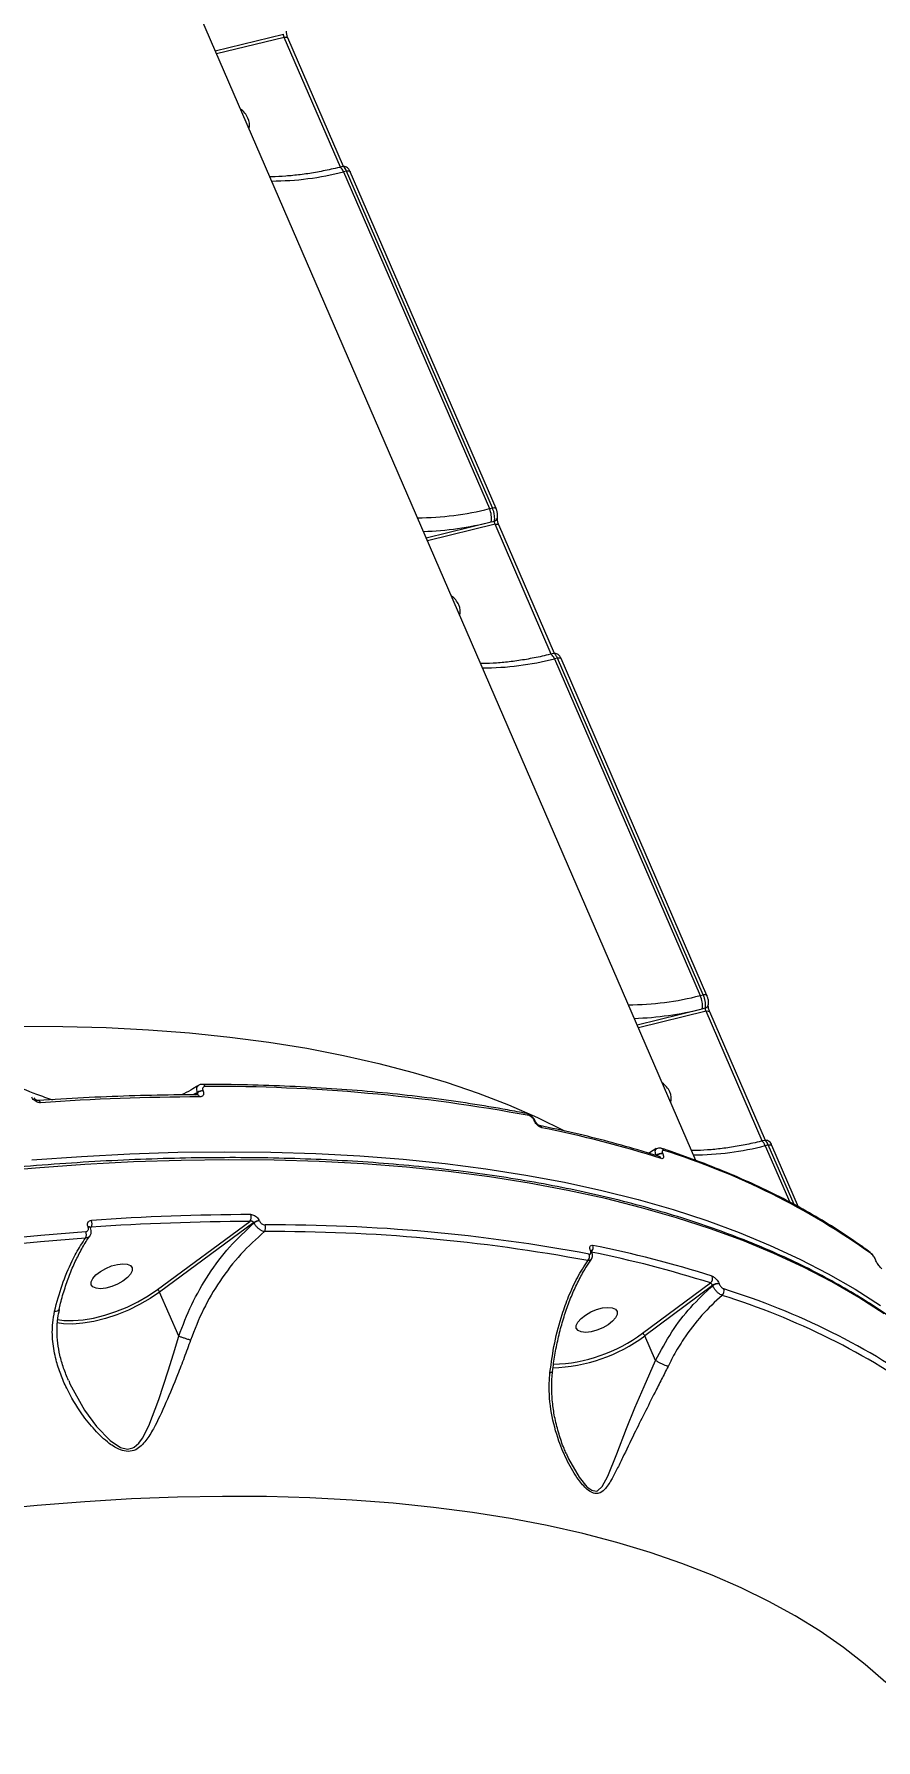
# Model space of a CAD drawing. Header units: millimetres. Extents: x -9609 to 9022, y -7175 to 8108.
# Drawn here: x -4349.9 to -4178.7, y 4529.7 to 4876.7 of the extents above; entities that cross this region are included whole.
import ezdxf

# ---------------------------------------------------------------- set-up
doc = ezdxf.new("R2010")
doc.units = ezdxf.units.MM
for name, color, linetype in [('DIKOM_ОБЪЕКТ', 7, 'Continuous'), ('DIKOM_РАЗМЕР_ЗОНА', 7, 'Continuous'), ('DIKOM_РАЗМЕР_ОБЪЕКТА', 7, 'Continuous')]:
    doc.layers.add(name, color=color, linetype=linetype)
doc.styles.add('style1', font='arial.ttf', dxfattribs={"width": 0.8})
doc.dimstyles.new('1-50', dxfattribs={"dimtxt": 300, "dimasz": 200, "dimexe": 100, "dimexo": 0, "dimgap": 100, "dimtad": 1, "dimtxsty": 'style1', "dimcen": 200, "dimclrd": 7, "dimclre": 7, "dimclrt": 7, "dimadec": 1, "dimazin": 2, "dimtfac": 1, "dimtmove": 0, "dimatfit": 2, "dimfxl": 0, "dimlwd": 25, "dimlwe": 18, "dimarcsym": 0})

# ---------------------------------------------------------------- blocks, each defined once
blk = doc.blocks.new('*D10')
at = {"layer": 'Defpoints', "color": 0, "transparency": 16777216}
for p in [(-405.54, 6589.16), (-8044.66, -3492.79), (424.09, -3492.79)]:
    blk.add_point(p, dxfattribs=at)
at = {"layer": 'DIKOM_РАЗМЕР_ОБЪЕКТА', "color": 7, "lineweight": 18, "transparency": 16777216}
for p, q in [((-405.54, 6589.16), (-8144.66, 6589.16)), ((424.09, -3492.79), (-8144.66, -3492.79))]:
    blk.add_line(p, q, dxfattribs=at)
at = {"layer": 'DIKOM_РАЗМЕР_ОБЪЕКТА', "color": 7, "lineweight": 25, "transparency": 16777216}
blk.add_line((-8044.66, 6389.16), (-8044.66, -3292.79), dxfattribs=at)
at = {"layer": 'DIKOM_РАЗМЕР_ОБЪЕКТА', "color": 7, "transparency": 16777216}
for points in [[(-8077.99, 6389.16), (-8011.32, 6389.16), (-8044.66, 6589.16)], [(-8077.99, -3292.79), (-8011.32, -3292.79), (-8044.66, -3492.79)]]:
    blk.add_solid(points, dxfattribs=at)
at = {"layer": 'DIKOM_РАЗМЕР_ОБЪЕКТА', "color": 7, "transparency": 16777216, "insert": (-8297.83, 1541.5), "char_height": 300, "attachment_point": 5, "rotation": 90, "style": 'style1'}
blk.add_mtext('10100', dxfattribs=at)
blk = doc.blocks.new('*D13')
at = {"layer": 'Defpoints', "color": 0, "transparency": 16777216}
for p in [(-4933.28, 8107.63), (-9158.98, -4977.79), (-1652.91, -4977.79)]:
    blk.add_point(p, dxfattribs=at)
at = {"layer": 'DIKOM_РАЗМЕР_ЗОНА', "color": 7, "lineweight": 18, "transparency": 16777216}
for p, q in [((-4933.28, 8107.63), (-9258.98, 8107.63)), ((-1652.91, -4977.79), (-9258.98, -4977.79))]:
    blk.add_line(p, q, dxfattribs=at)
at = {"layer": 'DIKOM_РАЗМЕР_ЗОНА', "color": 7, "lineweight": 25, "transparency": 16777216}
blk.add_line((-9158.98, 7907.63), (-9158.98, -4777.79), dxfattribs=at)
at = {"layer": 'DIKOM_РАЗМЕР_ЗОНА', "color": 7, "transparency": 16777216}
for points in [[(-9192.32, 7907.63), (-9125.65, 7907.63), (-9158.98, 8107.63)], [(-9192.32, -4777.79), (-9125.65, -4777.79), (-9158.98, -4977.79)]]:
    blk.add_solid(points, dxfattribs=at)
at = {"layer": 'DIKOM_РАЗМЕР_ЗОНА', "color": 7, "transparency": 16777216, "insert": (-9412.26, 1541.5), "char_height": 300, "attachment_point": 5, "rotation": 90, "style": 'style1'}
blk.add_mtext('13100', dxfattribs=at)

msp = doc.modelspace()

# ---------------------------------------------------------------- linework, layer by layer
at = {"layer": 'DIKOM_ОБЪЕКТ', "color": 7, "linetype": 'Continuous', "lineweight": 15}
for p, q in [((-4215.329, 4647.595), (-4331.766, 4916.454)), ((-4313.063, 4873.267), (-4299.191, 4876.669)), ((-4299.048, 4876.01), (-4312.791, 4872.639)), ((-4287.616, 4849.613), (-4299.048, 4876.01)), ((-4286.978, 4849.747), (-4298.3, 4875.889)), ((-4287.174, 4849.722), (-4287.8, 4849.568)), ((-4286.377, 4848.81), (-4286.983, 4848.661)), ((-4286.983, 4848.661), (-4257.317, 4780.161)), ((-4256.711, 4780.31), (-4286.377, 4848.81)), ((-4255.964, 4780.189), (-4285.63, 4848.69)), ((-4270.172, 4774.23), (-4256.943, 4777.475)), ((-4257.317, 4780.161), (-4256.711, 4780.31)), ((-4256.943, 4777.475), (-4256.301, 4777.632)), ((-4255.964, 4780.189), (-4255.959, 4780.178)), ((-4256.157, 4776.973), (-4269.9, 4773.603)), ((-4244.725, 4750.577), (-4256.157, 4776.973)), ((-4244.088, 4750.71), (-4255.409, 4776.853)), ((-4244.283, 4750.685), (-4244.91, 4750.532)), ((-4243.487, 4749.773), (-4244.092, 4749.625)), ((-4244.092, 4749.625), (-4214.426, 4681.124)), ((-4213.82, 4681.273), (-4243.487, 4749.773)), ((-4213.073, 4681.153), (-4242.739, 4749.653)), ((-4214.426, 4681.124), (-4213.82, 4681.273)), ((-4213.073, 4681.153), (-4213.068, 4681.141)), ((-4227.281, 4675.194), (-4214.052, 4678.438)), ((-4213.266, 4677.936), (-4227.01, 4674.566)), ((-4214.052, 4678.438), (-4213.41, 4678.596)), ((-4201.834, 4651.54), (-4213.266, 4677.936)), ((-4201.197, 4651.673), (-4212.519, 4677.816)), ((-4316.675, 4661.415), (-4317.596, 4660.934)), ((-4317.206, 4660.937), (-4316.647, 4661.349)), ((-4316.647, 4661.349), (-4316.675, 4661.415)), ((-4315.571, 4661.81), (-4315.542, 4661.744)), ((-4248.212, 4655.686), (-4248.24, 4655.752)), ((-4247.977, 4655.534), (-4248.005, 4655.599)), ((-4201.393, 4651.648), (-4202.018, 4651.495)), ((-4200.596, 4650.737), (-4201.202, 4650.588)), ((-4201.202, 4650.588), (-4196.213, 4639.071)), ((-4195.338, 4638.596), (-4200.596, 4650.737)), ((-4194.43, 4638.104), (-4199.848, 4650.616)), ((-4222.065, 4648.975), (-4222.045, 4648.929)), ((-4324.846, 4621.304), (-4306.026, 4635.181)), ((-4304.105, 4635.334), (-4304.076, 4635.269)), ((-4338.929, 4634.02), (-4338.948, 4634.066)), ((-4338.451, 4633.856), (-4338.471, 4633.902)), ((-4338.331, 4634.003), (-4338.456, 4633.852)), ((-4305.209, 4634.939), (-4324.377, 4620.806)), ((-4305.181, 4634.873), (-4305.209, 4634.939)), ((-4236.746, 4629.211), (-4236.774, 4629.277)), ((-4236.511, 4629.058), (-4236.539, 4629.124)), ((-4178.79, 4627.344), (-4178.827, 4627.429)), ((-4178.721, 4627.259), (-4178.758, 4627.344)), ((-4226.199, 4612.428), (-4212.379, 4622.671)), ((-4211.938, 4622.152), (-4225.729, 4611.931)), ((-4211.919, 4622.107), (-4211.938, 4622.152)), ((-4210.608, 4622.519), (-4210.588, 4622.474)), ((-4320.485, 4611.821), (-4324.377, 4620.806)), ((-4223.543, 4606.885), (-4225.729, 4611.931))]:
    msp.add_line(p, q, dxfattribs=at)
at = {"layer": 'DIKOM_ОБЪЕКТ', "color": 7, "linetype": 'Continuous', "lineweight": 15, "flags": 128}
for points in [[(-4299.048, 4876.01), (-4298.876, 4876.043), (-4298.716, 4876.056), (-4298.575, 4876.049), (-4298.457, 4876.021), (-4298.368, 4875.973), (-4298.31, 4875.908), (-4298.3, 4875.889)], [(-4286.983, 4848.661), (-4287.129, 4848.964), (-4287.283, 4849.214), (-4287.438, 4849.404), (-4287.588, 4849.525), (-4287.729, 4849.574), (-4287.8, 4849.568)], [(-4286.377, 4848.81), (-4286.206, 4848.843), (-4286.047, 4848.857), (-4285.906, 4848.849), (-4285.789, 4848.822), (-4285.699, 4848.775), (-4285.64, 4848.71), (-4285.63, 4848.69)], [(-4256.711, 4780.31), (-4256.54, 4780.343), (-4256.381, 4780.356), (-4256.24, 4780.349), (-4256.122, 4780.321), (-4256.033, 4780.274), (-4255.974, 4780.21), (-4255.964, 4780.189)], [(-4256.157, 4776.973), (-4255.985, 4777.006), (-4255.825, 4777.02), (-4255.684, 4777.012), (-4255.567, 4776.984), (-4255.477, 4776.937), (-4255.419, 4776.871), (-4255.409, 4776.853)], [(-4244.092, 4749.625), (-4244.238, 4749.927), (-4244.392, 4750.178), (-4244.547, 4750.367), (-4244.698, 4750.489), (-4244.838, 4750.537), (-4244.909, 4750.532)], [(-4243.487, 4749.773), (-4243.315, 4749.807), (-4243.156, 4749.82), (-4243.015, 4749.813), (-4242.898, 4749.785), (-4242.808, 4749.738), (-4242.749, 4749.674), (-4242.739, 4749.653)], [(-4213.82, 4681.273), (-4213.649, 4681.306), (-4213.49, 4681.32), (-4213.349, 4681.312), (-4213.232, 4681.285), (-4213.142, 4681.238), (-4213.083, 4681.173), (-4213.073, 4681.153)], [(-4213.266, 4677.936), (-4213.094, 4677.97), (-4212.935, 4677.983), (-4212.794, 4677.975), (-4212.676, 4677.947), (-4212.587, 4677.9), (-4212.528, 4677.835), (-4212.519, 4677.816)], [(-4353.032, 4674.9), (-4344.052, 4674.856), (-4335.263, 4674.612), (-4326.675, 4674.167), (-4318.294, 4673.523), (-4310.129, 4672.679), (-4302.187, 4671.636), (-4294.475, 4670.396), (-4287.002, 4668.959), (-4279.773, 4667.327), (-4272.795, 4665.502), (-4266.075, 4663.484), (-4259.62, 4661.277), (-4253.435, 4658.881), (-4247.525, 4656.3), (-4242.069, 4653.624)], [(-4350.351, 4647.693), (-4340.302, 4648.409), (-4330.414, 4648.927), (-4320.693, 4649.245), (-4311.148, 4649.364), (-4301.787, 4649.283), (-4292.619, 4649.002), (-4283.649, 4648.521), (-4274.887, 4647.842), (-4266.34, 4646.964), (-4258.014, 4645.888), (-4249.917, 4644.616), (-4242.056, 4643.148), (-4234.437, 4641.485), (-4227.067, 4639.629), (-4219.951, 4637.582), (-4213.097, 4635.344), (-4206.509, 4632.919), (-4200.193, 4630.308), (-4194.155, 4627.514), (-4188.4, 4624.537), (-4182.931, 4621.382), (-4177.755, 4618.051)], [(-4201.202, 4650.588), (-4201.348, 4650.89), (-4201.501, 4651.141), (-4201.656, 4651.331), (-4201.807, 4651.452), (-4201.947, 4651.5), (-4202.018, 4651.495)], [(-4200.596, 4650.737), (-4200.424, 4650.77), (-4200.265, 4650.783), (-4200.124, 4650.776), (-4200.007, 4650.748), (-4199.918, 4650.701), (-4199.859, 4650.637), (-4199.848, 4650.616)], [(-4177.04, 4616.401), (-4182.216, 4619.732), (-4187.685, 4622.887), (-4193.44, 4625.863), (-4199.478, 4628.658), (-4205.794, 4631.269), (-4212.382, 4633.694), (-4219.237, 4635.931), (-4226.352, 4637.978), (-4233.722, 4639.834), (-4241.341, 4641.497), (-4249.202, 4642.965), (-4257.299, 4644.238), (-4265.625, 4645.313), (-4274.173, 4646.191), (-4282.934, 4646.871), (-4291.904, 4647.351), (-4301.072, 4647.632), (-4310.433, 4647.713), (-4319.978, 4647.595), (-4329.699, 4647.276), (-4339.587, 4646.759), (-4349.636, 4646.042), (-4359.835, 4645.128)], [(-4415.63, 4622.735), (-4405.771, 4624.589), (-4395.994, 4626.287), (-4386.304, 4627.828), (-4376.708, 4629.209), (-4367.213, 4630.431), (-4357.826, 4631.493), (-4348.552, 4632.393), (-4339.399, 4633.132)], [(-4339.448, 4631.788), (-4348.581, 4631.051), (-4357.834, 4630.153), (-4367.201, 4629.094), (-4376.675, 4627.874), (-4386.25, 4626.496), (-4395.918, 4624.959), (-4405.674, 4623.265), (-4415.511, 4621.414)], [(-4330.937, 4623.744), (-4331.836, 4623.044), (-4332.92, 4622.424), (-4334.103, 4621.935), (-4335.288, 4621.615), (-4336.38, 4621.491), (-4337.289, 4621.573), (-4337.943, 4621.854), (-4338.288, 4622.311), (-4338.297, 4622.908), (-4337.968, 4623.596), (-4337.328, 4624.319), (-4336.429, 4625.018), (-4335.345, 4625.638), (-4334.162, 4626.127), (-4332.977, 4626.447), (-4331.885, 4626.571), (-4330.976, 4626.489), (-4330.322, 4626.208), (-4329.977, 4625.751), (-4329.968, 4625.154), (-4330.297, 4624.467), (-4330.937, 4623.744)], [(-4345.183, 4615.252), (-4343.838, 4615.054), (-4341.993, 4615.003), (-4339.963, 4615.163), (-4337.797, 4615.531), (-4335.546, 4616.097), (-4333.261, 4616.849), (-4330.997, 4617.769), (-4328.806, 4618.835), (-4326.74, 4620.022), (-4324.846, 4621.304)], [(-4324.377, 4620.806), (-4326.329, 4619.485), (-4328.46, 4618.26), (-4330.72, 4617.161), (-4333.055, 4616.212), (-4335.411, 4615.437), (-4337.733, 4614.853), (-4339.967, 4614.474), (-4342.059, 4614.308), (-4343.963, 4614.361), (-4345.197, 4614.534)], [(-4232.289, 4614.868), (-4233.187, 4614.169), (-4234.272, 4613.549), (-4235.455, 4613.06), (-4236.64, 4612.74), (-4237.732, 4612.616), (-4238.641, 4612.698), (-4239.295, 4612.979), (-4239.64, 4613.436), (-4239.649, 4614.033), (-4239.32, 4614.72), (-4238.68, 4615.443), (-4237.782, 4616.143), (-4236.697, 4616.763), (-4235.514, 4617.252), (-4234.329, 4617.572), (-4233.237, 4617.696), (-4232.328, 4617.614), (-4231.674, 4617.333), (-4231.329, 4616.876), (-4231.321, 4616.279), (-4231.65, 4615.591), (-4232.289, 4614.868)], [(-4342.877, 4602.826), (-4342.646, 4602.176), (-4339.643, 4596.761), (-4337.236, 4593.469), (-4334.416, 4590.592), (-4332.337, 4589.225), (-4330.921, 4588.876), (-4329.835, 4589.099), (-4329.572, 4589.235), (-4328.613, 4590.053), (-4327.842, 4591.118), (-4326.583, 4593.596), (-4324.531, 4598.954), (-4322.634, 4604.764), (-4321.543, 4608.26), (-4320.484, 4611.818), (-4320.484, 4611.819), (-4320.484, 4611.819)], [(-4241.681, 4588.055), (-4241.223, 4586.921), (-4239.083, 4583.144), (-4237.468, 4581.181), (-4236.498, 4580.487), (-4235.606, 4580.332), (-4235.595, 4580.334), (-4235.35, 4580.4), (-4234.367, 4581.244), (-4233.217, 4583.385), (-4231.407, 4587.942), (-4229.446, 4593.096), (-4227.738, 4597.272), (-4225.865, 4601.627), (-4224.706, 4604.248), (-4223.541, 4606.878), (-4223.54, 4606.88), (-4223.54, 4606.88)], [(-4176.728, 4541.404), (-4180.876, 4545.044), (-4185.328, 4548.515), (-4190.081, 4551.813), (-4195.131, 4554.937), (-4200.472, 4557.882), (-4206.1, 4560.647), (-4212.01, 4563.228), (-4218.195, 4565.624), (-4224.65, 4567.831), (-4231.37, 4569.849), (-4238.347, 4571.674), (-4245.577, 4573.306), (-4253.05, 4574.743), (-4260.761, 4575.983), (-4268.704, 4577.026), (-4276.869, 4577.87), (-4285.249, 4578.514), (-4293.838, 4578.959), (-4302.626, 4579.203), (-4311.606, 4579.247), (-4320.77, 4579.09), (-4330.107, 4578.732), (-4339.612, 4578.174), (-4349.273, 4577.417), (-4359.082, 4576.46)]]:
    msp.add_lwpolyline(points, dxfattribs=at)
at = {"layer": 'DIKOM_ОБЪЕКТ', "color": 7, "linetype": 'Continuous', "lineweight": 15}
for centre, radius, start, end in [((-4310.861, 4857.476), 4.927, 25.48666, 53.68695), ((-4309.547, 4858.193), 3.434, 347.03972, 24.115), ((-4301.723, 4905.796), 59.005, 270.12323, 284.46632), ((-4272.057, 4837.297), 59.007, 270.12298, 284.46609), ((-4272.713, 4839.046), 63.559, 271.78809, 284.36647), ((-4261.446, 4778.216), 4.564, 350.64872, 25.21653), ((-4256.481, 4778.436), 0.823, 282.63027, 343.47136), ((-4267.612, 4758.735), 4.478, 24.03851, 55.1351), ((-4266.675, 4759.154), 3.451, 347.14673, 24.0326), ((-4258.833, 4806.765), 59.011, 270.12367, 284.46586), ((-4229.167, 4738.263), 59.01, 270.12336, 284.46571), ((-4218.552, 4679.18), 4.561, 350.63483, 25.23077), ((-4229.821, 4739.999), 63.548, 271.78723, 284.36782), ((-4213.589, 4679.398), 0.823, 282.5909, 343.51073), ((-4315.714, 4662.445), 0.612, 16.44672, 83.76432), ((-4224.663, 4659.747), 4.405, 23.77451, 55.3991), ((-4349.172, 4659.184), 0.578, 14.02818, 85.07695), ((-4314.468, 4167.593), 492.915, 90.20467, 93.972), ((-4316.83, 4660.315), 0.63, 17.5559, 82.8098), ((-4315.471, 4659.789), 2.024, 92.84783, 126.54129), ((-4315.442, 4659.723), 2.024, 92.84783, 126.54129), ((-4313.169, 4315.28), 347.343, 79.39513, 90.3229), ((-4223.779, 4660.118), 3.446, 347.12276, 24.05688), ((-4249.895, 4656.447), 0.693, 20.58797, 76.59015), ((-4248.265, 4655.456), 0.297, 29.35284, 85.07334), ((-4248.236, 4655.393), 0.294, 27.77435, 85.33339), ((-4247.32, 4654.004), 0.692, 20.57327, 77.30497), ((-4291.844, 4429.212), 229.524, 72.37787, 78.64987), ((-4222.535, 4649.348), 0.728, 21.82995, 71.01453), ((-4266.16, 4507.902), 148.48, 54.35604, 72.64088), ((-4215.942, 4707.725), 59.007, 270.12353, 284.46601), ((-4222.305, 4647.25), 1.741, 82.08453, 128.7825), ((-4222.285, 4647.206), 1.739, 82.05858, 128.80845), ((-4223.032, 4647.696), 0.726, 21.72938, 71.03152), ((-4339.602, 4634.777), 1.488, 328.6495, 24.34774), ((-4304.27, 4143.483), 491.701, 90.20455, 93.97217), ((-4304.104, 4143.688), 492.886, 90.2045, 93.97211), ((-4307.128, 4636.014), 1.382, 322.91185, 23.74375), ((-4304.004, 4633.313), 2.024, 92.85259, 126.53654), ((-4303.976, 4633.247), 2.024, 92.84783, 126.54129), ((-4340.8, 4632.51), 1.533, 331.90033, 23.91257), ((-4338.833, 4633.625), 0.456, 37.01679, 104.62187), ((-4338.814, 4633.576), 0.459, 37.6919, 104.47599), ((-4304.221, 4633.904), 1.404, 325.69892, 23.29691), ((-4301.108, 4286.535), 346.583, 79.39526, 90.32289), ((-4300.975, 4287.109), 347.355, 79.39532, 90.32279), ((-4238.193, 4628.072), 1.232, 314.79874, 21.88283), ((-4236.798, 4628.983), 0.295, 27.85618, 85.22569), ((-4236.77, 4628.916), 0.296, 28.86391, 85.26044), ((-4281.682, 4404.508), 228.906, 72.37677, 78.65066), ((-4237.458, 4629.856), 1.238, 319.91991, 21.68814), ((-4281.462, 4405.34), 229.46, 72.37713, 78.65088), ((-4180.355, 4628.256), 0.785, 23.16405, 53.17965), ((-4178.925, 4627.28), 0.179, 21.78995, 56.83798), ((-4178.915, 4627.172), 0.213, 22.9624, 54.05807), ((-4325.237, 4620.464), 0.926, 21.68361, 65.03315), ((-4213.08, 4623.605), 1.168, 306.9075, 21.42467), ((-4210.848, 4620.796), 1.74, 82.07017, 128.79209), ((-4210.828, 4620.75), 1.741, 82.07851, 128.78851), ((-4210.754, 4621.035), 1.169, 310.17198, 21.28406), ((-4253.966, 4479.74), 148.483, 54.35622, 72.64069), ((-4254.2, 4478.742), 148.148, 54.35566, 72.64101), ((-4245.208, 4637.837), 32.412, 271.34772, 306.9399), ((-4245.194, 4637.845), 31.731, 271.62679, 306.77242)]:
    msp.add_arc(centre, radius, start, end, dxfattribs=at)
for points, knots in [([(-4299.048, 4876.01), (-4299.067, 4876.059), (-4299.107, 4876.157), (-4299.154, 4876.323), (-4299.185, 4876.479), (-4299.197, 4876.598), (-4299.193, 4876.649), (-4299.191, 4876.669)], [0, 0, 0, 0, 0.2140431, 0.4281348, 0.6427544, 0.8578692, 1, 1, 1, 1]), ([(-4298.3, 4875.893), (-4298.306, 4875.905), (-4298.345, 4875.989), (-4298.425, 4876.217), (-4298.516, 4876.55), (-4298.571, 4876.872), (-4298.589, 4877.098), (-4298.584, 4877.226), (-4298.581, 4877.24), (-4298.58, 4877.246)], [0, 0, 0, 0, 0.0301292, 0.2066372, 0.4052985, 0.6112384, 0.7728366, 0.8981259, 1, 1, 1, 1]), ([(-4287.8, 4849.568), (-4288.37, 4849.433), (-4290.024, 4849.039), (-4292.708, 4848.512), (-4295.801, 4848.045), (-4298.756, 4847.76), (-4300.801, 4847.654), (-4301.832, 4847.663), (-4301.975, 4847.664)], [0, 0, 0, 0, 0.1125415, 0.3264678, 0.5400757, 0.7532322, 0.9658224, 1, 1, 1, 1]), ([(-4285.634, 4848.683), (-4285.713, 4848.852), (-4285.858, 4849.16), (-4286.162, 4849.497), (-4286.537, 4849.71), (-4286.897, 4849.782), (-4287.099, 4849.724), (-4287.17, 4849.703)], [0, 0, 0, 0, 0.274446, 0.5026539, 0.7063513, 0.8968725, 1, 1, 1, 1]), ([(-4286.377, 4848.81), (-4286.431, 4848.927), (-4286.568, 4849.221), (-4286.803, 4849.554), (-4287.025, 4849.743), (-4287.13, 4849.708), (-4287.168, 4849.695)], [0, 0, 0, 0, 0.2026973, 0.5120242, 0.821557, 1, 1, 1, 1]), ([(-4256.301, 4777.632), (-4256.282, 4777.716), (-4256.234, 4777.928), (-4256.234, 4778.415), (-4256.318, 4779.048), (-4256.48, 4779.719), (-4256.634, 4780.113), (-4256.711, 4780.31)], [0, 0, 0, 0, 0.14170977, 0.35638591, 0.57094439, 0.78546282, 1, 1, 1, 1]), ([(-4256.157, 4776.973), (-4256.177, 4777.022), (-4256.216, 4777.121), (-4256.263, 4777.287), (-4256.295, 4777.443), (-4256.306, 4777.561), (-4256.302, 4777.612), (-4256.301, 4777.632)], [0, 0, 0, 0, 0.2139235, 0.4282052, 0.6428435, 0.8579189, 1, 1, 1, 1]), ([(-4255.765, 4779.57), (-4255.781, 4779.649), (-4255.827, 4779.864), (-4255.916, 4780.053), (-4255.972, 4780.173)], [0, 0, 0, 0, 0.3626617, 1, 1, 1, 1]), ([(-4255.692, 4778.203), (-4255.669, 4778.329), (-4255.61, 4778.652), (-4255.646, 4779.115), (-4255.735, 4779.455), (-4255.765, 4779.57)], [0, 0, 0, 0, 0.2970724, 0.7618261, 1, 1, 1, 1]), ([(-4255.409, 4776.856), (-4255.415, 4776.868), (-4255.456, 4776.952), (-4255.534, 4777.18), (-4255.625, 4777.513), (-4255.681, 4777.835), (-4255.698, 4778.062), (-4255.694, 4778.189), (-4255.691, 4778.203), (-4255.689, 4778.21)], [0, 0, 0, 0, 0.0301936, 0.2067032, 0.405282, 0.6112537, 0.7728208, 0.8981318, 1, 1, 1, 1]), ([(-4244.91, 4750.532), (-4245.479, 4750.396), (-4247.133, 4750.002), (-4249.817, 4749.475), (-4252.91, 4749.008), (-4255.865, 4748.723), (-4257.91, 4748.618), (-4258.941, 4748.626), (-4259.084, 4748.627)], [0, 0, 0, 0, 0.1125149, 0.3264407, 0.5400752, 0.7532318, 0.96582, 1, 1, 1, 1]), ([(-4242.743, 4749.647), (-4242.822, 4749.815), (-4242.967, 4750.123), (-4243.271, 4750.46), (-4243.646, 4750.673), (-4244.006, 4750.745), (-4244.208, 4750.687), (-4244.279, 4750.667)], [0, 0, 0, 0, 0.2743608, 0.5026104, 0.7063194, 0.8968685, 1, 1, 1, 1]), ([(-4243.487, 4749.773), (-4243.541, 4749.89), (-4243.677, 4750.185), (-4243.912, 4750.518), (-4244.135, 4750.707), (-4244.239, 4750.671), (-4244.277, 4750.658)], [0, 0, 0, 0, 0.2027093, 0.5120426, 0.8215374, 1, 1, 1, 1]), ([(-4213.41, 4678.596), (-4213.391, 4678.68), (-4213.342, 4678.891), (-4213.343, 4679.378), (-4213.428, 4680.012), (-4213.589, 4680.683), (-4213.743, 4681.076), (-4213.82, 4681.273)], [0, 0, 0, 0, 0.1417313, 0.3564134, 0.5709607, 0.7854678, 1, 1, 1, 1]), ([(-4212.874, 4680.534), (-4212.89, 4680.612), (-4212.937, 4680.828), (-4213.025, 4681.016), (-4213.081, 4681.136)], [0, 0, 0, 0, 0.362871, 1, 1, 1, 1]), ([(-4212.801, 4679.166), (-4212.778, 4679.292), (-4212.718, 4679.615), (-4212.756, 4680.078), (-4212.844, 4680.418), (-4212.874, 4680.534)], [0, 0, 0, 0, 0.2970734, 0.7618432, 1, 1, 1, 1]), ([(-4213.266, 4677.936), (-4213.286, 4677.985), (-4213.325, 4678.084), (-4213.372, 4678.25), (-4213.404, 4678.406), (-4213.416, 4678.525), (-4213.412, 4678.575), (-4213.41, 4678.596)], [0, 0, 0, 0, 0.21405, 0.4281301, 0.6427351, 0.857879, 1, 1, 1, 1]), ([(-4212.519, 4677.82), (-4212.525, 4677.832), (-4212.564, 4677.915), (-4212.644, 4678.144), (-4212.735, 4678.476), (-4212.79, 4678.799), (-4212.807, 4679.025), (-4212.802, 4679.152), (-4212.8, 4679.167), (-4212.799, 4679.173)], [0, 0, 0, 0, 0.0301055, 0.2067096, 0.4052981, 0.6112362, 0.7728329, 0.898138, 1, 1, 1, 1]), ([(-4368.466, 4660.29), (-4368.495, 4660.964), (-4368.551, 4662.221), (-4367.959, 4664.028), (-4367.144, 4665.321), (-4366.255, 4666.134), (-4365.292, 4666.483), (-4364.29, 4666.597), (-4363.002, 4666.517), (-4360.752, 4665.863), (-4358.09, 4664.769), (-4354.236, 4663.069), (-4350.215, 4661.28), (-4347.243, 4660.298), (-4346.151, 4659.937)], [0, 0, 0, 0, 0.1394269, 0.2597512, 0.3205899, 0.3828964, 0.4335104, 0.4431608, 0.4897756, 0.5533293, 0.6374121, 0.7237336, 0.8984057, 1, 1, 1, 1]), ([(-4315.648, 4663.036), (-4315.713, 4663.04), (-4315.971, 4663.056), (-4316.281, 4662.978), (-4316.459, 4662.829), (-4316.488, 4662.804)], [0, 0, 0, 0, 0.2189988, 0.8714381, 1, 1, 1, 1]), ([(-4249.734, 4657.122), (-4251.034, 4657.371), (-4254.805, 4658.094), (-4261.209, 4659.157), (-4269.009, 4660.252), (-4277.012, 4661.167), (-4285.208, 4661.905), (-4293.591, 4662.465), (-4302.158, 4662.844), (-4309.531, 4663.021), (-4314.071, 4663.045), (-4315.649, 4663.053)], [0, 0, 0, 0, 0.0652895, 0.189389, 0.3134888, 0.4375872, 0.5616767, 0.6857622, 0.8098406, 0.9339143, 1, 1, 1, 1]), ([(-4348.612, 4659.324), (-4348.757, 4659.328), (-4349.047, 4659.336), (-4349.51, 4659.524), (-4349.927, 4659.819), (-4350.226, 4660.156), (-4350.341, 4660.385), (-4350.386, 4660.476)], [0, 0, 0, 0, 0.2150921, 0.4300275, 0.6447192, 0.8592531, 1, 1, 1, 1]), ([(-4349.128, 4659.76), (-4349.13, 4659.76), (-4349.14, 4659.758), (-4349.229, 4659.764), (-4349.368, 4659.807), (-4349.531, 4659.89), (-4349.688, 4660.01), (-4349.818, 4660.15), (-4349.888, 4660.262), (-4349.902, 4660.301), (-4349.905, 4660.308)], [0, 0, 0, 0, 0.0491657, 0.1999206, 0.3500048, 0.4934189, 0.6486378, 0.805093, 0.9611456, 1, 1, 1, 1]), ([(-4316.751, 4660.94), (-4318.325, 4660.931), (-4322.891, 4660.905), (-4330.573, 4660.723), (-4339.782, 4660.352), (-4346.026, 4659.956), (-4349.123, 4659.76)], [0, 0, 0, 0, 0.1499003, 0.4348041, 0.7196892, 1, 1, 1, 1]), ([(-4316.506, 4662.848), (-4317.013, 4662.517), (-4318.133, 4661.786), (-4319.299, 4661.223), (-4319.937, 4660.915)], [0, 0, 0, 0, 0.4531927, 1, 1, 1, 1]), ([(-4316.675, 4661.415), (-4316.71, 4661.513), (-4316.808, 4661.796), (-4316.844, 4662.233), (-4316.744, 4662.628), (-4316.556, 4662.751), (-4316.476, 4662.804)], [0, 0, 0, 0, 0.1583804, 0.4561281, 0.7668992, 1, 1, 1, 1]), ([(-4316.746, 4660.938), (-4316.742, 4660.939), (-4316.732, 4660.942), (-4316.749, 4660.942), (-4316.759, 4660.942)], [0, 0, 0, 0, 0.3882212, 1, 1, 1, 1]), ([(-4316.754, 4660.96), (-4316.747, 4660.965), (-4316.691, 4661.007), (-4316.64, 4661.104), (-4316.62, 4661.211), (-4316.625, 4661.288), (-4316.638, 4661.324), (-4316.647, 4661.349)], [0, 0, 0, 0, 0.0539583, 0.4653234, 0.7388274, 0.824388, 1, 1, 1, 1]), ([(-4315.542, 4661.744), (-4315.515, 4661.672), (-4315.434, 4661.46), (-4315.412, 4661.116), (-4315.541, 4660.78), (-4315.819, 4660.55), (-4316.092, 4660.52), (-4316.229, 4660.505)], [0, 0, 0, 0, 0.1082888, 0.3204396, 0.5430201, 0.771602, 1, 1, 1, 1]), ([(-4315.127, 4662.618), (-4315.215, 4662.609), (-4315.393, 4662.59), (-4315.575, 4662.44), (-4315.658, 4662.222), (-4315.643, 4661.997), (-4315.59, 4661.858), (-4315.571, 4661.81)], [0, 0, 0, 0, 0.2287376, 0.4578823, 0.6785309, 0.8883691, 1, 1, 1, 1]), ([(-4248.014, 4655.599), (-4248.028, 4655.638), (-4248.125, 4655.899), (-4248.455, 4656.354), (-4249.024, 4656.847), (-4249.471, 4657.113), (-4249.732, 4657.119), (-4249.737, 4657.119)], [0, 0, 0, 0, 0.0543654, 0.3553165, 0.6534196, 0.9928056, 1, 1, 1, 1]), ([(-4248.24, 4655.752), (-4248.285, 4655.842), (-4248.375, 4656.022), (-4248.583, 4656.28), (-4248.819, 4656.492), (-4249.05, 4656.636), (-4249.185, 4656.674), (-4249.246, 4656.691)], [0, 0, 0, 0, 0.2039378, 0.4080935, 0.6135631, 0.8265447, 1, 1, 1, 1]), ([(-4246.672, 4654.247), (-4246.765, 4654.274), (-4246.972, 4654.333), (-4247.329, 4654.558), (-4247.689, 4654.885), (-4248.006, 4655.277), (-4248.143, 4655.55), (-4248.212, 4655.686)], [0, 0, 0, 0, 0.1742232, 0.3895823, 0.5958499, 0.7978883, 1, 1, 1, 1]), ([(-4247.164, 4654.678), (-4247.162, 4654.677), (-4247.147, 4654.676), (-4247.205, 4654.69), (-4247.315, 4654.752), (-4247.477, 4654.87), (-4247.661, 4655.048), (-4247.826, 4655.257), (-4247.931, 4655.432), (-4247.963, 4655.507), (-4247.973, 4655.531)], [0, 0, 0, 0, 0.01952, 0.1586178, 0.2975851, 0.4458467, 0.6150322, 0.7893372, 0.9325959, 1, 1, 1, 1]), ([(-4222.796, 4648.383), (-4223.95, 4648.745), (-4227.296, 4649.798), (-4233.014, 4651.406), (-4239.967, 4653.155), (-4244.775, 4654.173), (-4247.159, 4654.677)], [0, 0, 0, 0, 0.1499055, 0.4347805, 0.7196744, 1, 1, 1, 1]), ([(-4223.386, 4650.001), (-4223.804, 4649.715), (-4224.314, 4649.366), (-4224.846, 4649.097), (-4224.942, 4649.049)], [0, 0, 0, 0, 0.8199421, 1, 1, 1, 1]), ([(-4223.396, 4648.607), (-4223.439, 4648.731), (-4223.549, 4649.043), (-4223.593, 4649.471), (-4223.525, 4649.803), (-4223.384, 4649.881), (-4223.327, 4649.912)], [0, 0, 0, 0, 0.1993938, 0.5003618, 0.8006186, 1, 1, 1, 1]), ([(-4222.303, 4650.019), (-4222.365, 4650.044), (-4222.561, 4650.124), (-4222.928, 4650.101), (-4223.245, 4650.026), (-4223.358, 4649.92), (-4223.363, 4649.915)], [0, 0, 0, 0, 0.18759391, 0.58725817, 0.98209627, 1, 1, 1, 1]), ([(-4179.885, 4628.884), (-4180.693, 4629.474), (-4183.034, 4631.18), (-4187.111, 4633.885), (-4192.198, 4636.945), (-4197.547, 4639.843), (-4203.151, 4642.58), (-4209.004, 4645.152), (-4214.998, 4647.515), (-4219.482, 4649.106), (-4221.91, 4649.909), (-4222.294, 4650.035)], [0, 0, 0, 0, 0.0688561, 0.1994188, 0.3300219, 0.4606748, 0.5913708, 0.7221021, 0.8528579, 0.9767794, 1, 1, 1, 1]), ([(-4221.859, 4649.619), (-4221.919, 4649.631), (-4222.037, 4649.654), (-4222.145, 4649.567), (-4222.181, 4649.399), (-4222.149, 4649.188), (-4222.089, 4649.035), (-4222.065, 4648.975)], [0, 0, 0, 0, 0.2143433, 0.428497, 0.6429519, 0.8577634, 1, 1, 1, 1]), ([(-4202.018, 4651.495), (-4202.589, 4651.359), (-4204.242, 4650.965), (-4206.927, 4650.439), (-4210.019, 4649.972), (-4212.974, 4649.686), (-4215.019, 4649.581), (-4216.05, 4649.59), (-4216.193, 4649.591)], [0, 0, 0, 0, 0.1125391, 0.3264587, 0.5400637, 0.7532159, 0.9658014, 1, 1, 1, 1]), ([(-4199.853, 4650.61), (-4199.932, 4650.778), (-4200.077, 4651.087), (-4200.38, 4651.423), (-4200.755, 4651.636), (-4201.115, 4651.709), (-4201.317, 4651.65), (-4201.388, 4651.63)], [0, 0, 0, 0, 0.2743788, 0.5026078, 0.7063241, 0.896863, 1, 1, 1, 1]), ([(-4200.596, 4650.737), (-4200.65, 4650.853), (-4200.787, 4651.148), (-4201.022, 4651.481), (-4201.244, 4651.67), (-4201.348, 4651.634), (-4201.386, 4651.621)], [0, 0, 0, 0, 0.2027788, 0.5121054, 0.8215571, 1, 1, 1, 1]), ([(-4162.767, 4604.895), (-4163.48, 4605.596), (-4165.472, 4607.555), (-4169.044, 4610.606), (-4173.457, 4614.061), (-4178.15, 4617.354), (-4183.105, 4620.494), (-4188.321, 4623.474), (-4193.795, 4626.294), (-4199.521, 4628.951), (-4205.496, 4631.442), (-4211.714, 4633.766), (-4218.17, 4635.922), (-4224.861, 4637.906), (-4231.78, 4639.72), (-4238.922, 4641.359), (-4246.283, 4642.824), (-4253.855, 4644.114), (-4261.634, 4645.228), (-4269.613, 4646.164), (-4277.787, 4646.923), (-4286.149, 4647.504), (-4294.693, 4647.906), (-4303.413, 4648.129), (-4312.303, 4648.173), (-4321.354, 4648.039), (-4330.562, 4647.726), (-4339.918, 4647.234), (-4349.416, 4646.564), (-4359.049, 4645.717), (-4368.808, 4644.693), (-4378.689, 4643.493), (-4388.682, 4642.118), (-4398.78, 4640.569), (-4408.976, 4638.847), (-4419.262, 4636.954), (-4429.63, 4634.89), (-4440.073, 4632.659), (-4450.582, 4630.26), (-4461.151, 4627.696), (-4471.77, 4624.969), (-4482.432, 4622.081), (-4493.13, 4619.035), (-4503.854, 4615.831), (-4514.597, 4612.475), (-4525.351, 4608.965), (-4536.107, 4605.308), (-4546.858, 4601.504), (-4557.596, 4597.556), (-4568.313, 4593.469), (-4578.999, 4589.244), (-4589.649, 4584.885), (-4600.253, 4580.395), (-4610.803, 4575.778), (-4621.291, 4571.037), (-4631.711, 4566.175), (-4642.053, 4561.196), (-4651.186, 4556.668), (-4656.847, 4553.774), (-4659.118, 4552.613)], [0, 0, 0, 0, 0.0098923, 0.0276309, 0.0453792, 0.0631366, 0.0809025, 0.0986755, 0.1164554, 0.13424, 0.1520293, 0.1698218, 0.1876168, 0.2054138, 0.2232114, 0.2410101, 0.2588093, 0.2766077, 0.2944058, 0.3122038, 0.330001, 0.3477974, 0.3655926, 0.3833873, 0.4011813, 0.418974, 0.4367663, 0.4545577, 0.4723482, 0.4901382, 0.5079267, 0.5257152, 0.5435029, 0.56129, 0.5790767, 0.5968624, 0.6146478, 0.6324331, 0.6502174, 0.6680024, 0.6857852, 0.703569, 0.7213529, 0.7391349, 0.7569183, 0.7746996, 0.7924823, 0.8102643, 0.8280463, 0.8458288, 0.8636098, 0.8813913, 0.8991737, 0.9169549, 0.9347367, 0.9525181, 0.9703006, 0.988082, 1, 1, 1, 1]), ([(-4222.045, 4648.929), (-4222.01, 4648.839), (-4221.921, 4648.613), (-4221.872, 4648.298), (-4221.927, 4648.046), (-4222.089, 4647.914), (-4222.268, 4647.948), (-4222.358, 4647.965)], [0, 0, 0, 0, 0.1407582, 0.355264, 0.5699914, 0.7849599, 1, 1, 1, 1]), ([(-4338.948, 4634.066), (-4338.982, 4634.157), (-4339.066, 4634.388), (-4339.069, 4634.747), (-4338.924, 4635.081), (-4338.646, 4635.32), (-4338.38, 4635.367), (-4338.247, 4635.39)], [0, 0, 0, 0, 0.1407714, 0.3553135, 0.5700725, 0.7849404, 1, 1, 1, 1]), ([(-4305.209, 4634.939), (-4305.23, 4634.975), (-4305.255, 4635.02), (-4305.334, 4635.095), (-4305.448, 4635.165), (-4305.641, 4635.215), (-4305.841, 4635.221), (-4305.968, 4635.193), (-4306.026, 4635.181)], [0, 0, 0, 0, 0.14456, 0.1755654, 0.3626011, 0.5707112, 0.8044836, 1, 1, 1, 1]), ([(-4305.863, 4636.571), (-4305.751, 4636.563), (-4305.5, 4636.544), (-4305.081, 4636.377), (-4304.669, 4636.097), (-4304.317, 4635.738), (-4304.176, 4635.469), (-4304.105, 4635.334)], [0, 0, 0, 0, 0.1741382, 0.3895452, 0.5957425, 0.7979327, 1, 1, 1, 1]), ([(-4304.076, 4635.269), (-4304.03, 4635.18), (-4303.937, 4635.003), (-4303.706, 4634.766), (-4303.437, 4634.584), (-4303.166, 4634.477), (-4303.004, 4634.464), (-4302.932, 4634.459)], [0, 0, 0, 0, 0.20386885, 0.40793964, 0.61356692, 0.82656076, 1, 1, 1, 1]), ([(-4345.746, 4616.917), (-4345.272, 4618.721), (-4344.312, 4622.371), (-4342.445, 4626.769), (-4340.763, 4629.85), (-4339.789, 4631.285), (-4339.448, 4631.788)], [0, 0, 0, 0, 0.3181924, 0.6439612, 0.8752513, 1, 1, 1, 1]), ([(-4344.813, 4617.257), (-4344.719, 4617.685), (-4344.387, 4619.202), (-4343.644, 4621.669), (-4342.595, 4624.624), (-4341.396, 4627.388), (-4340.053, 4629.898), (-4339.105, 4631.507), (-4338.574, 4632.196), (-4338.562, 4632.211)], [0, 0, 0, 0, 0.0726475, 0.2575495, 0.4429483, 0.628153, 0.8126394, 0.9960209, 1, 1, 1, 1]), ([(-4338.581, 4632.222), (-4338.584, 4632.215), (-4338.646, 4632.066), (-4338.933, 4631.882), (-4339.276, 4631.82), (-4339.448, 4631.788)], [0, 0, 0, 0, 0.0229707, 0.5113899, 1, 1, 1, 1]), ([(-4339.399, 4633.132), (-4339.31, 4633.148), (-4339.132, 4633.179), (-4338.945, 4633.34), (-4338.849, 4633.563), (-4338.849, 4633.803), (-4338.906, 4633.959), (-4338.929, 4634.02)], [0, 0, 0, 0, 0.2142897, 0.4283734, 0.64284, 0.8577191, 1, 1, 1, 1]), ([(-4338.575, 4632.228), (-4338.482, 4632.397), (-4338.297, 4632.732), (-4338.268, 4633.317), (-4338.394, 4633.676), (-4338.457, 4633.854)], [0, 0, 0, 0, 0.3396269, 0.6740395, 1, 1, 1, 1]), ([(-4338.467, 4633.898), (-4338.478, 4633.924), (-4338.504, 4633.985), (-4338.497, 4634.014), (-4338.5, 4634.002), (-4338.5, 4634.001)], [0, 0, 0, 0, 0.3960236, 0.936654, 1, 1, 1, 1]), ([(-4338.331, 4634.003), (-4338.38, 4633.996), (-4338.44, 4633.988), (-4338.478, 4633.953), (-4338.485, 4633.946)], [0, 0, 0, 0, 0.8061822, 1, 1, 1, 1]), ([(-4320.485, 4611.821), (-4319.662, 4613.996), (-4317.994, 4618.404), (-4314.454, 4624.501), (-4310.227, 4630.178), (-4306.877, 4633.295), (-4305.181, 4634.873)], [0, 0, 0, 0, 0.2419651, 0.4901364, 0.7417706, 1, 1, 1, 1]), ([(-4303.061, 4633.112), (-4304.693, 4631.634), (-4308.001, 4628.638), (-4312.133, 4623.228), (-4315.639, 4617.344), (-4317.279, 4613.145), (-4318.109, 4611.019)], [0, 0, 0, 0, 0.25360905, 0.51397796, 0.75397607, 1, 1, 1, 1]), ([(-4303.061, 4633.112), (-4303.188, 4633.14), (-4303.471, 4633.201), (-4303.957, 4633.465), (-4304.452, 4633.863), (-4304.891, 4634.351), (-4305.084, 4634.699), (-4305.181, 4634.873)], [0, 0, 0, 0, 0.17007016, 0.38080252, 0.58666728, 0.79310597, 1, 1, 1, 1]), ([(-4237.05, 4628.532), (-4236.978, 4628.526), (-4236.832, 4628.515), (-4236.694, 4628.624), (-4236.642, 4628.814), (-4236.672, 4629.025), (-4236.727, 4629.163), (-4236.746, 4629.211)], [0, 0, 0, 0, 0.2287334, 0.4577793, 0.6784644, 0.8882957, 1, 1, 1, 1]), ([(-4236.774, 4629.277), (-4236.802, 4629.348), (-4236.885, 4629.558), (-4236.93, 4629.882), (-4236.849, 4630.172), (-4236.639, 4630.34), (-4236.418, 4630.322), (-4236.307, 4630.313)], [0, 0, 0, 0, 0.1083076, 0.3204452, 0.543077, 0.7715957, 1, 1, 1, 1]), ([(-4236.593, 4627.522), (-4236.558, 4627.562), (-4236.423, 4627.712), (-4236.338, 4628.07), (-4236.339, 4628.542), (-4236.417, 4628.88), (-4236.51, 4629.054), (-4236.513, 4629.059)], [0, 0, 0, 0, 0.0969494, 0.3684773, 0.6512399, 0.9892245, 1, 1, 1, 1]), ([(-4236.535, 4629.121), (-4236.546, 4629.144), (-4236.577, 4629.211), (-4236.589, 4629.277), (-4236.59, 4629.285), (-4236.591, 4629.289)], [0, 0, 0, 0, 0.2301208, 0.6547395, 1, 1, 1, 1]), ([(-4179.091, 4627.958), (-4179.15, 4628.05), (-4179.307, 4628.298), (-4179.562, 4628.622), (-4179.794, 4628.784), (-4179.907, 4628.864)], [0, 0, 0, 0, 0.2340341, 0.6269966, 1, 1, 1, 1]), ([(-4178.827, 4627.429), (-4178.865, 4627.51), (-4178.94, 4627.671), (-4179.089, 4627.923), (-4179.252, 4628.163), (-4179.433, 4628.386), (-4179.56, 4628.509), (-4179.624, 4628.557), (-4179.633, 4628.565)], [0, 0, 0, 0, 0.16742, 0.3345485, 0.5090939, 0.7130153, 0.9577326, 1, 1, 1, 1]), ([(-4244.998, 4604.441), (-4244.716, 4606.481), (-4244.145, 4610.61), (-4242.764, 4615.732), (-4241.169, 4620.119), (-4239.458, 4623.839), (-4238.04, 4626.073), (-4237.325, 4627.198)], [0, 0, 0, 0, 0.2308664, 0.4671743, 0.6265655, 0.8119887, 1, 1, 1, 1]), ([(-4244.469, 4604.686), (-4244.325, 4605.78), (-4244.026, 4608.04), (-4243.359, 4611.346), (-4242.523, 4614.608), (-4241.52, 4617.72), (-4240.37, 4620.663), (-4239.074, 4623.399), (-4237.806, 4625.696), (-4236.926, 4626.967), (-4236.564, 4627.489)], [0, 0, 0, 0, 0.1220131, 0.251928, 0.3827122, 0.514138, 0.6451666, 0.7765866, 0.9081127, 1, 1, 1, 1]), ([(-4236.587, 4627.509), (-4236.671, 4627.416), (-4236.846, 4627.223), (-4237.161, 4627.207), (-4237.325, 4627.198)], [0, 0, 0, 0, 0.4805845, 1, 1, 1, 1]), ([(-4178.76, 4627.345), (-4178.767, 4627.361), (-4178.828, 4627.515), (-4178.944, 4627.737), (-4179.061, 4627.913), (-4179.091, 4627.958)], [0, 0, 0, 0, 0.07856491, 0.76768662, 1, 1, 1, 1]), ([(-4177.531, 4625.559), (-4177.544, 4625.57), (-4177.643, 4625.647), (-4177.842, 4625.844), (-4178.128, 4626.201), (-4178.385, 4626.579), (-4178.616, 4626.971), (-4178.732, 4627.219), (-4178.79, 4627.344)], [0, 0, 0, 0, 0.0392345, 0.2872569, 0.4951979, 0.6709899, 0.8352662, 1, 1, 1, 1]), ([(-4223.543, 4606.885), (-4222.478, 4608.865), (-4220.393, 4612.742), (-4216.447, 4617.894), (-4213.44, 4620.691), (-4211.919, 4622.107)], [0, 0, 0, 0, 0.3403112, 0.6660518, 1, 1, 1, 1]), ([(-4211.938, 4622.152), (-4211.953, 4622.183), (-4211.989, 4622.261), (-4212.071, 4622.39), (-4212.175, 4622.519), (-4212.284, 4622.622), (-4212.347, 4622.655), (-4212.379, 4622.671)], [0, 0, 0, 0, 0.1408782, 0.3553317, 0.5699765, 0.7849042, 1, 1, 1, 1]), ([(-4211.993, 4624.031), (-4211.891, 4623.987), (-4211.688, 4623.898), (-4211.341, 4623.603), (-4211.014, 4623.226), (-4210.761, 4622.845), (-4210.651, 4622.612), (-4210.608, 4622.519)], [0, 0, 0, 0, 0.2150719, 0.4299702, 0.6446747, 0.8591846, 1, 1, 1, 1]), ([(-4209.999, 4620.142), (-4210.137, 4620.199), (-4210.411, 4620.313), (-4210.888, 4620.695), (-4211.343, 4621.183), (-4211.699, 4621.679), (-4211.856, 4621.985), (-4211.919, 4622.107)], [0, 0, 0, 0, 0.2142442, 0.4283825, 0.6427107, 0.8576261, 1, 1, 1, 1]), ([(-4210.588, 4622.474), (-4210.559, 4622.411), (-4210.485, 4622.255), (-4210.316, 4621.999), (-4210.096, 4621.748), (-4209.866, 4621.55), (-4209.731, 4621.49), (-4209.664, 4621.46)], [0, 0, 0, 0, 0.1422804, 0.3570837, 0.571677, 0.7857573, 1, 1, 1, 1]), ([(-4209.999, 4620.142), (-4211.402, 4618.837), (-4214.242, 4616.194), (-4217.454, 4611.924), (-4219.646, 4608.344), (-4220.616, 4606.426), (-4220.987, 4605.693)], [0, 0, 0, 0, 0.324713, 0.6574897, 0.8690012, 1, 1, 1, 1]), ([(-4318.109, 4611.019), (-4318.53, 4609.842), (-4319.378, 4607.471), (-4321.045, 4603.179), (-4323.097, 4598.212), (-4325.171, 4593.73), (-4326.886, 4590.914), (-4328.103, 4589.513), (-4329.25, 4588.643), (-4330.724, 4588.269), (-4332.642, 4588.713), (-4335.026, 4590.206), (-4337.665, 4592.742), (-4340.652, 4596.487), (-4342.941, 4600.334), (-4344.555, 4604.077), (-4345.563, 4607.242), (-4346.196, 4610.747), (-4346.266, 4614.087), (-4345.891, 4616.132), (-4345.746, 4616.917)], [0, 0, 0, 0, 0.056355, 0.1136138, 0.2103723, 0.3099859, 0.3619835, 0.3883035, 0.4153421, 0.4457377, 0.4741016, 0.5167974, 0.5802334, 0.6452958, 0.7405614, 0.7897117, 0.8388469, 0.8993624, 0.9613628, 1, 1, 1, 1]), ([(-4345.746, 4616.917), (-4345.714, 4616.919), (-4345.586, 4616.926), (-4345.309, 4616.964), (-4344.991, 4617.069), (-4344.913, 4617.208), (-4344.876, 4617.275)], [0, 0, 0, 0, 0.068508, 0.2681117, 0.6503085, 1, 1, 1, 1]), ([(-4342.91, 4602.819), (-4343.261, 4603.66), (-4343.967, 4605.348), (-4344.679, 4607.898), (-4345.147, 4610.443), (-4345.293, 4612.966), (-4345.186, 4615.264), (-4344.876, 4616.676), (-4344.749, 4617.255)], [0, 0, 0, 0, 0.1805295, 0.3623259, 0.529178, 0.7047165, 0.8790281, 1, 1, 1, 1]), ([(-4320.484, 4611.819), (-4320.484, 4611.819), (-4320.485, 4611.819), (-4320.485, 4611.82), (-4320.485, 4611.821), (-4320.485, 4611.821)], [0, 0, 0, 0, 0.4406656, 0.9038389, 1, 1, 1, 1]), ([(-4318.109, 4611.019), (-4318.168, 4611.037), (-4318.339, 4611.09), (-4318.727, 4611.215), (-4319.292, 4611.402), (-4319.941, 4611.623), (-4320.303, 4611.754), (-4320.484, 4611.819)], [0, 0, 0, 0, 0.0873633, 0.2536273, 0.5024445, 0.7513065, 1, 1, 1, 1]), ([(-4226.199, 4612.428), (-4226.188, 4612.425), (-4226.166, 4612.417), (-4226.107, 4612.389), (-4226.017, 4612.326), (-4225.903, 4612.211), (-4225.799, 4612.073), (-4225.752, 4611.978), (-4225.729, 4611.931)], [0, 0, 0, 0, 0.0701743, 0.141437, 0.3558299, 0.5705799, 0.7854071, 1, 1, 1, 1]), ([(-4220.987, 4605.693), (-4221.42, 4604.821), (-4222.294, 4603.061), (-4223.928, 4599.853), (-4225.832, 4596.106), (-4228.072, 4591.588), (-4229.894, 4587.799), (-4231.376, 4584.739), (-4232.556, 4582.503), (-4233.696, 4580.725), (-4234.733, 4579.947), (-4235.588, 4579.783), (-4236.388, 4579.925), (-4237.746, 4580.862), (-4239.548, 4582.997), (-4241.507, 4586.352), (-4243.434, 4590.891), (-4244.851, 4596.218), (-4245.286, 4600.956), (-4245.058, 4603.715), (-4244.998, 4604.441)], [0, 0, 0, 0, 0.0440633, 0.0889571, 0.1624861, 0.2382053, 0.335247, 0.3852658, 0.4352598, 0.4935525, 0.5321372, 0.5402107, 0.5665598, 0.5927403, 0.638273, 0.7075999, 0.7787231, 0.8710039, 0.9660344, 1, 1, 1, 1]), ([(-4244.998, 4604.441), (-4244.947, 4604.45), (-4244.798, 4604.474), (-4244.59, 4604.545), (-4244.452, 4604.622), (-4244.482, 4604.682), (-4244.484, 4604.688)], [0, 0, 0, 0, 0.166312, 0.4829485, 0.956526, 1, 1, 1, 1]), ([(-4241.701, 4588.049), (-4241.846, 4588.36), (-4242.424, 4589.602), (-4243.209, 4591.962), (-4244.001, 4595.001), (-4244.51, 4598.125), (-4244.675, 4601.205), (-4244.641, 4603.42), (-4244.459, 4604.551), (-4244.439, 4604.67)], [0, 0, 0, 0, 0.06107, 0.244152, 0.436339, 0.6128004, 0.8002361, 0.9789893, 1, 1, 1, 1]), ([(-4223.54, 4606.88), (-4223.541, 4606.881), (-4223.542, 4606.882), (-4223.543, 4606.884), (-4223.543, 4606.885)], [0, 0, 0, 0, 0.611614, 1, 1, 1, 1]), ([(-4220.987, 4605.693), (-4221.01, 4605.699), (-4221.102, 4605.726), (-4221.358, 4605.812), (-4221.819, 4605.994), (-4222.426, 4606.272), (-4223.038, 4606.583), (-4223.373, 4606.781), (-4223.54, 4606.88)], [0, 0, 0, 0, 0.038128, 0.149203, 0.361838, 0.5745604, 0.7872733, 1, 1, 1, 1])]:
    msp.add_open_spline(points, degree=3, knots=knots, dxfattribs=at)

# ---------------------------------------------------------------- dimensions: what is measured, and where the dimension line sits
at = {"layer": 'DIKOM_РАЗМЕР_ЗОНА'}
dim = msp.add_linear_dim(base=(-9158.984, -4977.788), p1=(-4933.276, 8107.631), p2=(-1652.914, -4977.788), angle=90, text='13100', dimstyle='1-50', dxfattribs=at)
dim.commit()
dim.dimension.update_dxf_attribs({"geometry": '*D13', "text_midpoint": (-9158.984, 1541.499), "dimtype": 160})
at = {"layer": 'DIKOM_РАЗМЕР_ОБЪЕКТА'}
dim = msp.add_linear_dim(base=(-8044.657, -3492.788), p1=(-405.539, 6589.161), p2=(424.086, -3492.788), angle=90, text='10100', dimstyle='1-50', dxfattribs=at)
dim.commit()
dim.dimension.update_dxf_attribs({"geometry": '*D10', "text_midpoint": (-8044.657, 1541.499), "dimtype": 160})

doc.saveas('drawing.dxf')
